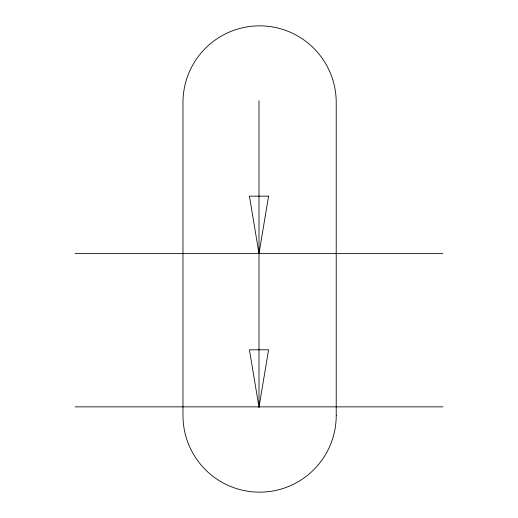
<?xml version="1.0" encoding="UTF-8"?>
<svg xmlns="http://www.w3.org/2000/svg" width="518" height="518" viewBox="0 0 518 518"><rect width="100%" height="100%" fill="white"/><g stroke="black" fill="none" stroke-linecap="round" stroke-linejoin="round"><path stroke-width="0.78" d="M259 407.265L268.577 349.799L249.423 349.799L259 407.265L259 100.783M75.116 253.626L442.884 253.626M75.116 406.863L442.884 406.863M268.577 196.16L259 253.626L249.423 196.16L268.577 196.16M336.221 415.533L336.221 102.467A76.619 76.619 0 0 0 259.596 25.848A76.619 76.619 0 0 0 182.977 102.467L182.977 415.533A76.619 76.619 0 0 0 259.596 492.152A76.619 76.619 0 0 0 336.221 415.533"/></g></svg>
